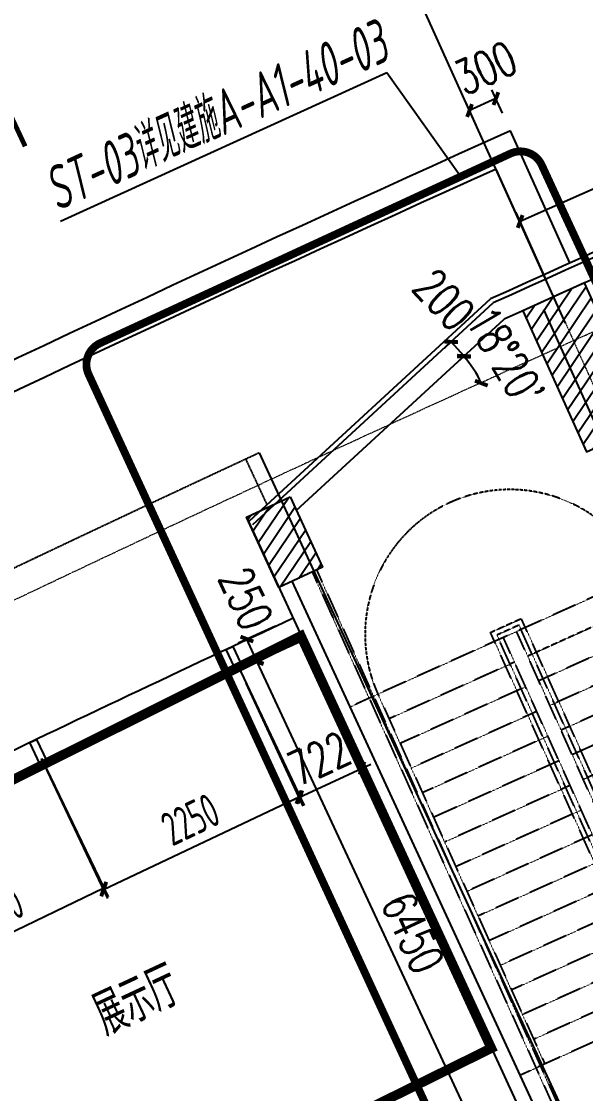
# Model space of a CAD drawing. Header units: millimetres. Extents: x -167 to 12027559, y -6694179 to 6449.
# Drawn here: x 11642723 to 11648564, y -6413313 to -6402216 of the extents above; entities that cross this region are included whole.
import ezdxf

# ---------------------------------------------------------------- set-up
doc = ezdxf.new("R2010")
doc.units = ezdxf.units.MM
doc.header["$LTSCALE"] = 10
for name, pattern in [('A1-RG-AXIS$0$CENTER', [50.8, 31.75, -6.35, 6.35, -6.35]), ('A1-RI-F1$0$442 Site - clean$0$HIDDEN2', [0.1875, 0.125, -0.0625]), ('A1-RI-F1$0$442 Site - Ground$0$HIDDEN2', [0.1875, 0.125, -0.0625]), ('A1-RI-F1$0$CENTER2', [1.125, 0.75, -0.125, 0.125, -0.125]), ('A1-RI-F1$0$DASHDOT', [1, 0.5, -0.25, 0, -0.25]), ('A1-RI-F1$0$DASHED', [0.75, 0.5, -0.25])]:
    doc.linetypes.add(name, pattern=pattern)
for name, color, linetype in [('A1-RD-1F$0$A-DIMS-1：100', 1, 'Continuous'), ('A1-RD-1F$0$A-GLAZ', 140, 'Continuous'), ('A1-RD-1F$0$A-WALL', 7, 'Continuous'), ('A1-RD-1F$0$外保温', 41, 'Continuous'), ('A1-RG-AXIS$0$A-COLU-HATH', 8, 'Continuous'), ('A1-RG-AXIS$0$A-COLUMN', 7, 'Continuous'), ('A1-RG-AXIS$0$A2-RG-AXIS-150$0$A-DIMS-100', 1, 'Continuous'), ('A1-RI-F1$0$0M-防火分区、防烟分区', 30, 'A1-RI-F1$0$DASHDOT'), ('A1-RI-F1$0$442 Site - Ground$0$mry-overhead', 253, 'A1-RI-F1$0$442 Site - Ground$0$HIDDEN2'), ('A1-RI-F1$0$A-DIMS', 1, 'Continuous'), ('A1-RI-F1$0$A-DIMS-1：100', 1, 'Continuous'), ('A1-RI-F1$0$A-FUZHUXIAN', 55, 'Continuous'), ('A1-RI-F1$0$A-STRS', 50, 'Continuous'), ('A1-RI-F1$0$A-STRS-HRAL', 3, 'Continuous'), ('A1-RI-F1$0$A-STRS-TREA', 50, 'Continuous'), ('A1-RI-F1$0$A-SYMB', 4, 'Continuous'), ('A1-RI-F1$0$A-SYMB-NAME', 4, 'Continuous'), ('A1-RI-F1$0$A-SYMB-STRS', 1, 'Continuous'), ('A1-RI-F1$0$A-TEXT', 4, 'Continuous'), ('A1-RI-F1$0$A-WALL', 7, 'Continuous'), ('A1-RI-F1$0$A1-RI-F1$0$A-STRS', 50, 'Continuous'), ('A1-RI-F1$0$G-ACCS', 7, 'Continuous'), ('A1-RI-F1$0$道路中线_内部道路', 3, 'A1-RI-F1$0$CENTER2')]:
    doc.layers.add(name, color=color, linetype=linetype)
doc.layers.add('A1-RD-1F$0$A-X-PLOT', color=7, linetype='Continuous', plot=False)
doc.layers.add('A1-RG-AXIS$0$A-GRID', color=1, linetype='A1-RG-AXIS$0$CENTER', lineweight=9)
doc.styles.add('A1-RD-1F$0$XD2008', font='xd-hzs.shx', dxfattribs={"width": 0.7, "bigfont": 'xd-hztxt.shx'})
doc.styles.add('A1-RG-AXIS$0$A2-RG-AXIS-150$0$XD2008', font='romans.shx', dxfattribs={"width": 0.7})
doc.styles.add('A1-RI-F1$0$ECADI', font='gbeitc.shx', dxfattribs={"width": 0.7, "bigfont": 'gbcbig.shx'})
doc.styles.add('A1-RI-F1$0$XD2008', font='txt.shx', dxfattribs={"width": 0.7, "bigfont": 'xd-hztxt.shx'})
doc.dimstyles.new('A1-RD-1F$0$XD100$0', dxfattribs={"dimscale": 100, "dimtxt": 3.5, "dimasz": 2, "dimexe": 1, "dimexo": 2, "dimgap": 1, "dimtad": 1, "dimdec": 0, "dimdsep": 46, "dimtxsty": 'A1-RD-1F$0$XD2008', "dimblk": 'A1-RD-1F$0$_ArchTick', "dimblk1": 'A1-RD-1F$0$_ArchTick', "dimblk2": 'A1-RD-1F$0$_ArchTick', "dimsah": 1, "dimcen": 2.5, "dimclrd": 1, "dimclre": 1, "dimclrt": 4, "dimaunit": 1, "dimadec": 0, "dimazin": 0, "dimtfac": 1, "dimtdec": 0, "dimtix": 1, "dimtmove": 2, "dimatfit": 3, "dimfxl": 0, "dimtolj": 1, "dimtzin": 0, "dimarcsym": 0})
doc.dimstyles.new('A1-RG-AXIS$0$A2-RG-AXIS-150$0$XD100', dxfattribs={"dimscale": 100, "dimtxt": 5.5, "dimasz": 1.5, "dimexe": 1, "dimexo": 2, "dimgap": 0.5, "dimtad": 1, "dimdec": 0, "dimdsep": 46, "dimtxsty": 'A1-RG-AXIS$0$A2-RG-AXIS-150$0$XD2008', "dimblk": 'A1-RG-AXIS$0$A2-RG-AXIS-150$0$_ArchTick', "dimcen": 2.5, "dimclrt": 4, "dimaunit": 1, "dimadec": 3, "dimazin": 0, "dimtfac": 1, "dimtdec": 0, "dimtix": 1, "dimtmove": 0, "dimatfit": 3, "dimfxl": 0, "dimtolj": 1, "dimtzin": 0, "dimarcsym": 0})
doc.dimstyles.new('A1-RI-F1$0$XD100', dxfattribs={"dimscale": 100, "dimtxt": 3.5, "dimasz": 1, "dimexe": 1, "dimexo": 2, "dimgap": 1, "dimtad": 1, "dimdec": 0, "dimdsep": 46, "dimtxsty": 'A1-RI-F1$0$XD2008', "dimblk": 'A1-RI-F1$0$_ArchTick', "dimcen": 2.5, "dimclrd": 1, "dimclre": 1, "dimclrt": 4, "dimaunit": 1, "dimadec": 0, "dimazin": 0, "dimtfac": 1, "dimtdec": 0, "dimtix": 1, "dimtmove": 2, "dimatfit": 3, "dimfxl": 0, "dimtolj": 1, "dimtzin": 0, "dimarcsym": 0})
doc.dimstyles.new('A1-RI-F1$0$XD100$0', dxfattribs={"dimscale": 100, "dimtxt": 3.5, "dimasz": 2, "dimexe": 1, "dimexo": 2, "dimgap": 1, "dimtad": 1, "dimdec": 0, "dimdsep": 46, "dimtxsty": 'A1-RI-F1$0$XD2008', "dimblk1": 'A1-RI-F1$0$_ArchTick', "dimblk2": 'A1-RI-F1$0$_ArchTick', "dimsah": 1, "dimcen": 2.5, "dimclrd": 1, "dimclre": 1, "dimclrt": 4, "dimaunit": 1, "dimadec": 0, "dimazin": 0, "dimtfac": 1, "dimtdec": 0, "dimtix": 1, "dimtmove": 2, "dimatfit": 3, "dimfxl": 0, "dimtolj": 1, "dimtzin": 0, "dimarcsym": 0})

# ---------------------------------------------------------------- blocks, each defined once
blk = doc.blocks.new('A1-RI-F1$0$A1RUODIANJIAN')
at = {"layer": 'A1-RI-F1$0$A-SYMB-NAME', "linetype": 'ByBlock', "style": 'A1-RI-F1$0$XD2008', "width": 0.7}
blk.add_attdef('A1RUODIANJIAN', (11587156, -6438427), '', height=350, dxfattribs=at)
blk = doc.blocks.new('A1-RG-AXIS$0$A2-RG-AXIS-150$0$_ArchTick')
at = {"color": 0, "linetype": 'ByBlock', "const_width": 0.4}
blk.add_lwpolyline([(-0.5, -0.5), (0.5, 0.5)], dxfattribs=at)
blk = doc.blocks.new('*D681')
at = {"layer": 'A1-RG-AXIS$0$A2-RG-AXIS-150$0$A-DIMS-100', "color": 0, "lineweight": -2, "ltscale": 3}
for p, q in [((11670910, -6387267), (11670916, -6387284)), ((11580897, -6435951), (11580908, -6435965))]:
    blk.add_line(p, q, dxfattribs=at)
blk.add_arc((11778732, -6694179), 325182, 109.35703, 127.45663, dxfattribs=at)
at = {"layer": 'Defpoints', "color": 0, "ltscale": 3}
for p in [(11670976, -6387456), (11639300, -6400406), (11581019, -6436110), (11778732, -6694179)]:
    blk.add_point(p, dxfattribs=at)
at = {"layer": 'A1-RG-AXIS$0$A2-RG-AXIS-150$0$A-DIMS-100', "color": 0, "lineweight": -2, "ltscale": 3, "xscale": 150, "yscale": 150, "zscale": 150}
for p, rotation in [((11670949, -6387378), 19.35703132825471), ((11580969, -6436044), 217.4566338573137)]:
    blk.add_blockref('A1-RG-AXIS$0$A2-RG-AXIS-150$0$_ArchTick', p, dxfattribs=dict(at, rotation=rotation))
at = {"layer": 'A1-RG-AXIS$0$A2-RG-AXIS-150$0$A-DIMS-100', "color": 4, "ltscale": 3, "insert": (11623903, -6407911), "char_height": 375, "attachment_point": 5, "rotation": 28.4068, "style": 'A1-RG-AXIS$0$A2-RG-AXIS-150$0$XD2008'}
blk.add_mtext('\\A1;18°5\'59"', dxfattribs=at)
blk = doc.blocks.new('*D689')
at = {"layer": 'A1-RG-AXIS$0$A2-RG-AXIS-150$0$A-DIMS-100', "color": 0, "lineweight": -2, "ltscale": 3}
for p, q in [((11656704, -6401715), (11653772, -6394687)), ((11648357, -6405340), (11645224, -6398399))]:
    blk.add_line(p, q, dxfattribs=at)
blk.add_arc((11778732, -6694179), 324415, 112.64787, 114.29329, dxfattribs=at)
at = {"layer": 'Defpoints', "color": 0, "ltscale": 3}
for p in [(11650950, -6395989), (11656781, -6401900), (11648439, -6405522), (11778732, -6694179)]:
    blk.add_point(p, dxfattribs=at)
at = {"layer": 'A1-RG-AXIS$0$A2-RG-AXIS-150$0$A-DIMS-100', "color": 0, "lineweight": -2, "ltscale": 3, "xscale": 150, "yscale": 150, "zscale": 150}
for p, rotation in [((11653810, -6394779), 22.64786815172463), ((11645265, -6398490), 204.29328656346)]:
    blk.add_blockref('A1-RG-AXIS$0$A2-RG-AXIS-150$0$_ArchTick', p, dxfattribs=dict(at, rotation=rotation))
at = {"layer": 'A1-RG-AXIS$0$A2-RG-AXIS-150$0$A-DIMS-100', "color": 4, "ltscale": 3, "insert": (11649416, -6396353), "char_height": 375, "attachment_point": 5, "rotation": 23.4706, "style": 'A1-RG-AXIS$0$A2-RG-AXIS-150$0$XD2008'}
blk.add_mtext('\\A1;1°38\'44"', dxfattribs=at)
blk = doc.blocks.new('*D690')
at = {"layer": 'A1-RG-AXIS$0$A2-RG-AXIS-150$0$A-DIMS-100', "color": 0, "lineweight": -2, "ltscale": 3}
for p, q in [((11648357, -6405340), (11645224, -6398399)), ((11640117, -6409202), (11636786, -6402354))]:
    blk.add_line(p, q, dxfattribs=at)
blk.add_arc((11778732, -6694179), 324415, 114.29329, 115.9387, dxfattribs=at)
at = {"layer": 'Defpoints', "color": 0, "ltscale": 3}
for p in [(11642441, -6399781), (11648439, -6405522), (11640204, -6409382), (11778732, -6694179)]:
    blk.add_point(p, dxfattribs=at)
at = {"layer": 'A1-RG-AXIS$0$A2-RG-AXIS-150$0$A-DIMS-100', "color": 0, "lineweight": -2, "ltscale": 3, "xscale": 150, "yscale": 150, "zscale": 150}
for p, rotation in [((11645265, -6398490), 24.29328656346054), ((11636830, -6402444), 205.9387049751953)]:
    blk.add_blockref('A1-RG-AXIS$0$A2-RG-AXIS-150$0$_ArchTick', p, dxfattribs=dict(at, rotation=rotation))
at = {"layer": 'A1-RG-AXIS$0$A2-RG-AXIS-150$0$A-DIMS-100', "color": 4, "ltscale": 3, "insert": (11640917, -6400189), "char_height": 375, "attachment_point": 5, "rotation": 25.116, "style": 'A1-RG-AXIS$0$A2-RG-AXIS-150$0$XD2008'}
blk.add_mtext('\\A1;1°38\'44"', dxfattribs=at)
blk = doc.blocks.new('A1-RG-AXIS$0$colu')
at = {"layer": 'A1-RG-AXIS$0$A-COLU-HATH', "linetype": 'ByBlock'}
h = blk.add_hatch(dxfattribs=at)
h.set_pattern_fill('ANSI31', color=256, scale=888, angle=11, style=0)
h.set_pattern_definition([(56, (-5304, 12651), (-92.02317055, 62.0704123), [])])
h.paths.add_polyline_path([(11591264, -6433839), (11591159, -6433557), (11590222, -6433908), (11590400, -6434382)])
h.paths.add_polyline_path([(11582706, -6437301), (11582516, -6436795), (11581580, -6437146), (11581701, -6437474)])
h.paths.add_polyline_path([(11590472, -6449024), (11591080, -6449817), (11591635, -6449392), (11591027, -6448598)])
h.paths.add_polyline_path([(11597647, -6443800), (11598174, -6444530), (11598741, -6444120), (11598215, -6443391)])
h.paths.add_polyline_path([(11585545, -6442594), (11586154, -6443388), (11586709, -6442962), (11586101, -6442168)])
h.paths.add_polyline_path([(11592849, -6437150), (11593376, -6437880), (11593943, -6437471), (11593417, -6436741)])
h.paths.add_polyline_path([(11606395, -6455924), (11606921, -6456654), (11607489, -6456244), (11606962, -6455514)])
h.paths.add_polyline_path([(11601626, -6449315), (11602153, -6450044), (11602720, -6449635), (11602194, -6448905)])
edge = h.paths.add_edge_path()
edge.add_arc((11595249, -6454684), 425, 0, 360)
edge = h.paths.add_edge_path()
edge.add_arc((11600176, -6461115), 425, 0, 360)
h.paths.add_polyline_path([(11613307, -6451074), (11613812, -6451818), (11614392, -6451425), (11613886, -6450680)])
h.paths.add_polyline_path([(11620356, -6446424), (11620839, -6447183), (11621430, -6446806), (11620946, -6446047)])
h.paths.add_polyline_path([(11615974, -6439552), (11616458, -6440311), (11617048, -6439934), (11616564, -6439175)])
h.paths.add_polyline_path([(11608730, -6444330), (11609235, -6445075), (11609815, -6444682), (11609309, -6443937)])
h.paths.add_polyline_path([(11600306, -6431919), (11600812, -6432664), (11601391, -6432270), (11600885, -6431526)])
h.paths.add_polyline_path([(11607910, -6426904), (11608394, -6427663), (11608984, -6427286), (11608500, -6426527)])
h.paths.add_polyline_path([(11630302, -6423285), (11630693, -6423983), (11631129, -6423739), (11630739, -6423040)])
h.paths.add_polyline_path([(11626248, -6416039), (11626639, -6416737), (11627075, -6416493), (11626684, -6415795)])
h.paths.add_polyline_path([(11627535, -6441978), (11627997, -6442751), (11628598, -6442392), (11628136, -6441619)])
h.paths.add_polyline_path([(11634839, -6437741), (11635279, -6438526), (11635889, -6438184), (11635450, -6437399)])
h.paths.add_polyline_path([(11615655, -6422109), (11616117, -6422881), (11616718, -6422522), (11616256, -6421750)])
h.paths.add_polyline_path([(11619863, -6429147), (11620325, -6429919), (11620926, -6429560), (11620464, -6428788)])
h.paths.add_polyline_path([(11630859, -6430629), (11631299, -6431414), (11631910, -6431072), (11631470, -6430287)])
h.paths.add_polyline_path([(11627539, -6424694), (11627978, -6425480), (11628589, -6425138), (11628150, -6424353)])
h.paths.add_polyline_path([(11623353, -6434983), (11623815, -6435756), (11624415, -6435396), (11623953, -6434624)])
h.paths.add_polyline_path([(11623535, -6417538), (11623974, -6418324), (11624585, -6417982), (11624146, -6417197)])
h.paths.add_polyline_path([(11635339, -6420464), (11635756, -6421262), (11636376, -6420938), (11635960, -6420140)])
h.paths.add_polyline_path([(11645506, -6407138), (11645842, -6407864), (11645388, -6408074), (11645053, -6407348)])
h.paths.add_polyline_path([(11648218, -6414201), (11648554, -6414927), (11649008, -6414718), (11648672, -6413991)])
h.paths.add_polyline_path([(11649797, -6429904), (11650191, -6430713), (11650820, -6430407), (11650426, -6429597)])
h.paths.add_polyline_path([(11632163, -6412872), (11631542, -6413196), (11632283, -6414615), (11632904, -6414290)])
h.paths.add_polyline_path([(11648553, -6404923), (11647915, -6405211), (11648573, -6406669), (11649211, -6406381)])
h.paths.add_polyline_path([(11638488, -6426491), (11638905, -6427289), (11639525, -6426965), (11639108, -6426167)])
h.paths.add_polyline_path([(11646232, -6422575), (11646626, -6423384), (11647255, -6423078), (11646862, -6422268)])
h.paths.add_polyline_path([(11643258, -6416460), (11643651, -6417269), (11644281, -6416963), (11643887, -6416153)])
edge = h.paths.add_edge_path()
edge.add_arc((11640554, -6410101), 425, 0, 360)
h.paths.add_polyline_path([(11642262, -6433715), (11642678, -6434512), (11643299, -6434188), (11642882, -6433391)])
h.paths.add_polyline_path([(11657439, -6426310), (11657809, -6427131), (11658447, -6426843), (11658077, -6426022)])
h.paths.add_polyline_path([(11654086, -6418882), (11654456, -6419702), (11655094, -6419414), (11654724, -6418594)])
h.paths.add_polyline_path([(11659423, -6409141), (11659770, -6409971), (11660416, -6409702), (11660069, -6408871)])
h.paths.add_polyline_path([(11651288, -6412684), (11651658, -6413504), (11652296, -6413216), (11651926, -6412396)])
h.paths.add_polyline_path([(11672567, -6404095), (11672841, -6404846), (11673311, -6404675), (11673037, -6403924)])
h.paths.add_polyline_path([(11669749, -6396288), (11670092, -6397229), (11670562, -6397058), (11670219, -6396117)])
h.paths.add_polyline_path([(11678236, -6409178), (11678568, -6410121), (11679228, -6409889), (11678897, -6408946)])
h.paths.add_polyline_path([(11675949, -6402668), (11676281, -6403611), (11676941, -6403379), (11676610, -6402436)])
h.paths.add_polyline_path([(11662042, -6415416), (11662388, -6416247), (11663034, -6415977), (11662688, -6415147)])
h.paths.add_polyline_path([(11670094, -6412181), (11670417, -6413021), (11671070, -6412770), (11670748, -6411930)])
h.paths.add_polyline_path([(11656266, -6401573), (11656651, -6402496), (11657297, -6402226), (11656912, -6401304)])
h.paths.add_polyline_path([(11664718, -6398177), (11665077, -6399111), (11665730, -6398860), (11665372, -6397926)])
h.paths.add_polyline_path([(11667657, -6405832), (11667980, -6406673), (11668633, -6406422), (11668311, -6405582)])
h.paths.add_polyline_path([(11673265, -6395025), (11673596, -6395969), (11674256, -6395737), (11673925, -6394793)])
edge = h.paths.add_edge_path()
edge.add_arc((11681417, -6417175), 425, 0, 360)
h.paths.add_polyline_path([(11673015, -6419789), (11673338, -6420629), (11673991, -6420379), (11673669, -6419538)])
h.paths.add_polyline_path([(11665180, -6422938), (11665527, -6423769), (11666173, -6423499), (11665826, -6422668)])
at = {"layer": 'A1-RG-AXIS$0$A-COLUMN'}
for points in [[(11648553, -6404923), (11647915, -6405211), (11648573, -6406669), (11649211, -6406381)], [(11645506, -6407138), (11645842, -6407864), (11645388, -6408074), (11645053, -6407348)]]:
    blk.add_lwpolyline(points, close=True, dxfattribs=at)
blk = doc.blocks.new('A1-RI-F1$0$_ArchTick')
at = {"color": 0, "linetype": 'ByBlock', "const_width": 0.4}
blk.add_lwpolyline([(-0.5, -0.5), (0.5, 0.5)], dxfattribs=at)
blk = doc.blocks.new('*D175')
at = {"layer": 'A1-RI-F1$0$A-DIMS-1：100', "color": 1, "linetype": 'ByBlock', "lineweight": -2}
for p, q in [((11645439, -6408715), (11645073, -6408886)), ((11647889, -6414689), (11645164, -6408844)), ((11648164, -6414561), (11647798, -6414731))]:
    blk.add_line(p, q, dxfattribs=at)
at = {"layer": 'Defpoints', "color": 0, "linetype": 'ByBlock'}
for p in [(11645621, -6408631), (11645164, -6408844), (11648346, -6414476)]:
    blk.add_point(p, dxfattribs=at)
at = {"layer": 'A1-RI-F1$0$A-DIMS-1：100', "color": 1, "linetype": 'ByBlock', "lineweight": -2, "xscale": 100, "yscale": 100, "zscale": 100}
for p, rotation in [((11645164, -6408844), 114.9934144380619), ((11647889, -6414689), 294.993414438062)]:
    blk.add_blockref('A1-RI-F1$0$_ArchTick', p, dxfattribs=dict(at, rotation=rotation))
at = {"layer": 'A1-RI-F1$0$A-DIMS-1：100', "color": 4, "linetype": 'ByBlock', "insert": (11646776, -6411650), "char_height": 350, "attachment_point": 5, "rotation": 294.9934, "style": 'A1-RI-F1$0$XD2008'}
blk.add_mtext('\\A1;6450', dxfattribs=at)
blk = doc.blocks.new('*D176')
at = {"layer": 'A1-RI-F1$0$A-DIMS-1：100', "color": 1, "linetype": 'ByBlock', "lineweight": -2}
for p, q in [((11645353, -6408476), (11644967, -6408651)), ((11645161, -6408838), (11645058, -6408609)), ((11645456, -6408705), (11645070, -6408879))]:
    blk.add_line(p, q, dxfattribs=at)
at = {"layer": 'Defpoints', "color": 0, "linetype": 'ByBlock'}
for p in [(11645535, -6408394), (11645058, -6408609), (11645638, -6408622)]:
    blk.add_point(p, dxfattribs=at)
at = {"layer": 'A1-RI-F1$0$A-DIMS-1：100', "color": 1, "linetype": 'ByBlock', "lineweight": -2, "xscale": 100, "yscale": 100, "zscale": 100}
for p, rotation in [((11645058, -6408609), 114.2932776674297), ((11645161, -6408838), 294.2932776674297)]:
    blk.add_blockref('A1-RI-F1$0$_ArchTick', p, dxfattribs=dict(at, rotation=rotation))
at = {"layer": 'A1-RI-F1$0$A-DIMS-1：100', "color": 4, "linetype": 'ByBlock', "insert": (11645048, -6408190), "char_height": 350, "attachment_point": 5, "rotation": 294.2933, "style": 'A1-RI-F1$0$XD2008'}
blk.add_mtext('\\A1;250', dxfattribs=at)
blk = doc.blocks.new('*D256')
at = {"layer": 'A1-RI-F1$0$A-DIMS-1：100', "color": 1, "linetype": 'ByBlock', "lineweight": -2}
for p, q in [((11647636, -6403014), (11647363, -6403138)), ((11647705, -6403166), (11647595, -6402923)), ((11647431, -6403289), (11647322, -6403046))]:
    blk.add_line(p, q, dxfattribs=at)
at = {"layer": 'Defpoints', "color": 0, "linetype": 'ByBlock'}
for p in [(11647363, -6403138), (11647787, -6403348), (11647514, -6403471)]:
    blk.add_point(p, dxfattribs=at)
at = {"layer": 'A1-RI-F1$0$A-DIMS-1：100', "color": 1, "linetype": 'ByBlock', "lineweight": -2, "xscale": 100, "yscale": 100, "zscale": 100}
for p, rotation in [((11647636, -6403014), 24.29328656339293), ((11647363, -6403138), 204.293286563393)]:
    blk.add_blockref('A1-RI-F1$0$_ArchTick', p, dxfattribs=dict(at, rotation=rotation))
at = {"layer": 'A1-RI-F1$0$A-DIMS-1：100', "color": 4, "linetype": 'ByBlock', "insert": (11647529, -6402696), "char_height": 350, "attachment_point": 5, "rotation": 24.2933, "style": 'A1-RI-F1$0$XD2008'}
blk.add_mtext('\\A1;300', dxfattribs=at)
blk = doc.blocks.new('A1-RD-1F$0$chuangkuang')
at = {"layer": 'A1-RD-1F$0$A-X-PLOT', "linetype": 'ByBlock'}
for p, q in [((11593433, -6456040), (11593631, -6455887)), ((11593677, -6455946), (11593479, -6456099)), ((11593631, -6455887), (11593677, -6455946)), ((11593479, -6456099), (11593433, -6456040))]:
    blk.add_line(p, q, dxfattribs=at)
blk = doc.blocks.new('A1-RD-1F$0$_ArchTick')
at = {"color": 0, "linetype": 'ByBlock', "const_width": 0.4}
blk.add_lwpolyline([(-0.5, -0.5), (0.5, 0.5)], dxfattribs=at)
blk = doc.blocks.new('*D783')
at = {"layer": 'A1-RD-1F$0$A-DIMS-1：100', "color": 1, "linetype": 'ByBlock', "lineweight": -2}
for p, q in [((11644963, -6408883), (11645650, -6410333)), ((11642929, -6409845), (11643616, -6411296)), ((11645607, -6410243), (11643573, -6411205))]:
    blk.add_line(p, q, dxfattribs=at)
at = {"layer": 'Defpoints', "color": 0, "linetype": 'ByBlock'}
for p in [(11644878, -6408702), (11642844, -6409664), (11643573, -6411205)]:
    blk.add_point(p, dxfattribs=at)
at = {"layer": 'A1-RD-1F$0$A-DIMS-1：100', "color": 1, "linetype": 'ByBlock', "lineweight": -2, "xscale": 100, "yscale": 100, "zscale": 100}
for p, rotation in [((11645607, -6410243), 25.31593962933664), ((11643573, -6411205), 205.3159396293366)]:
    blk.add_blockref('A1-RD-1F$0$_ArchTick', p, dxfattribs=dict(at, rotation=rotation))
at = {"layer": 'A1-RD-1F$0$A-DIMS-1：100', "color": 4, "linetype": 'ByBlock', "insert": (11644472, -6410476), "char_height": 350, "attachment_point": 5, "rotation": 25.3159, "style": 'A1-RD-1F$0$XD2008'}
blk.add_mtext('\\A1;2250', dxfattribs=at)
blk = doc.blocks.new('*D784')
at = {"layer": 'A1-RD-1F$0$A-DIMS-1：100', "color": 1, "linetype": 'ByBlock', "lineweight": -2}
for p, q in [((11642931, -6409845), (11643622, -6411278)), ((11640904, -6410822), (11641595, -6412255)), ((11643578, -6411188), (11641551, -6412165))]:
    blk.add_line(p, q, dxfattribs=at)
at = {"layer": 'Defpoints', "color": 0, "linetype": 'ByBlock'}
for p in [(11642844, -6409664), (11640817, -6410641), (11641551, -6412165)]:
    blk.add_point(p, dxfattribs=at)
at = {"layer": 'A1-RD-1F$0$A-DIMS-1：100', "color": 1, "linetype": 'ByBlock', "lineweight": -2, "xscale": 100, "yscale": 100, "zscale": 100}
for p, rotation in [((11643578, -6411188), 25.73374906564207), ((11641551, -6412165), 205.7337490656421)]:
    blk.add_blockref('A1-RD-1F$0$_ArchTick', p, dxfattribs=dict(at, rotation=rotation))
at = {"layer": 'A1-RD-1F$0$A-DIMS-1：100', "color": 4, "linetype": 'ByBlock', "insert": (11642445, -6411428), "char_height": 350, "attachment_point": 5, "rotation": 25.7337, "style": 'A1-RD-1F$0$XD2008'}
blk.add_mtext('\\A1;2250', dxfattribs=at)
blk = doc.blocks.new('*D444')
at = {"layer": 'A1-RI-F1$0$A-DIMS-1：100', "color": 1, "linetype": 'ByBlock', "lineweight": -2}
for p, q in [((11645703, -6408761), (11646292, -6410036)), ((11645047, -6409065), (11645637, -6410339)), ((11646250, -6409945), (11646341, -6409903)), ((11645595, -6410248), (11646250, -6409945)), ((11645595, -6410248), (11645504, -6410290))]:
    blk.add_line(p, q, dxfattribs=at)
at = {"layer": 'Defpoints', "color": 0, "linetype": 'ByBlock'}
for p in [(11645619, -6408580), (11644963, -6408883), (11646250, -6409945)]:
    blk.add_point(p, dxfattribs=at)
at = {"layer": 'A1-RI-F1$0$A-DIMS-1：100', "color": 1, "linetype": 'ByBlock', "lineweight": -2, "xscale": 100, "yscale": 100, "zscale": 100}
for p, rotation in [((11646250, -6409945), 204.8292759435775), ((11645595, -6410248), 24.8292759435775)]:
    blk.add_blockref('A1-RI-F1$0$_ArchTick', p, dxfattribs=dict(at, rotation=rotation))
at = {"layer": 'A1-RI-F1$0$A-DIMS-1：100', "color": 4, "linetype": 'ByBlock', "insert": (11645807, -6409847), "char_height": 350, "attachment_point": 5, "rotation": 24.8293, "style": 'A1-RI-F1$0$XD2008'}
blk.add_mtext('\\A1;722', dxfattribs=at)
blk = doc.blocks.new('*D649')
at = {"layer": 'A1-RI-F1$0$A-DIMS-1：100', "color": 1, "linetype": 'ByBlock', "lineweight": -2}
blk.add_arc((11646537, -6406388), 1040, 24.2935, 42.6261, dxfattribs=at)
at = {"layer": 'Defpoints', "color": 0, "linetype": 'ByBlock'}
for p in [(11647721, -6405298), (11648123, -6405672), (11647373, -6405769), (11646537, -6406388), (11645569, -6407280)]:
    blk.add_point(p, dxfattribs=at)
at = {"layer": 'A1-RI-F1$0$A-DIMS-1：100', "color": 1, "linetype": 'ByBlock', "lineweight": -2, "xscale": 100, "yscale": 100, "zscale": 100}
for p, rotation in [((11647303, -6405684), 132.6261096414593), ((11647485, -6405960), 294.2935259384514)]:
    blk.add_blockref('A1-RI-F1$0$_ArchTick', p, dxfattribs=dict(at, rotation=rotation))
at = {"layer": 'A1-RI-F1$0$A-DIMS-1：100', "color": 4, "linetype": 'ByBlock', "insert": (11647735, -6405685), "char_height": 350, "attachment_point": 5, "rotation": 300.4048, "style": 'A1-RI-F1$0$XD2008'}
blk.add_mtext("\\A1;18°20'", dxfattribs=at)
blk = doc.blocks.new('*D650')
at = {"layer": 'A1-RI-F1$0$A-DIMS-1：100', "color": 1, "linetype": 'ByBlock', "lineweight": -2}
for p, q in [((11647177, -6405527), (11647099, -6405600)), ((11647308, -6405679), (11647172, -6405532)), ((11647313, -6405675), (11647234, -6405747))]:
    blk.add_line(p, q, dxfattribs=at)
at = {"layer": 'Defpoints', "color": 0, "linetype": 'ByBlock'}
for p in [(11647324, -6405392), (11647172, -6405532), (11647460, -6405539)]:
    blk.add_point(p, dxfattribs=at)
at = {"layer": 'A1-RI-F1$0$A-DIMS-1：100', "color": 1, "linetype": 'ByBlock', "lineweight": -2, "xscale": 100, "yscale": 100, "zscale": 100}
for p, rotation in [((11647172, -6405532), 132.6261096409624), ((11647308, -6405679), 312.6261096409624)]:
    blk.add_blockref('A1-RI-F1$0$_ArchTick', p, dxfattribs=dict(at, rotation=rotation))
at = {"layer": 'A1-RI-F1$0$A-DIMS-1：100', "color": 4, "linetype": 'ByBlock', "insert": (11647098, -6405096), "char_height": 350, "attachment_point": 5, "rotation": 312.6261, "style": 'A1-RI-F1$0$XD2008'}
blk.add_mtext('\\A1;200', dxfattribs=at)
blk = doc.blocks.new('*D653')
at = {"layer": 'A1-RI-F1$0$A-DIMS-1：100', "color": 1, "linetype": 'ByBlock', "lineweight": -2}
for p, q in [((11651675, -6403318), (11651368, -6402629)), ((11651409, -6402720), (11647887, -6404286)), ((11648152, -6404884), (11647846, -6404194))]:
    blk.add_line(p, q, dxfattribs=at)
at = {"layer": 'Defpoints', "color": 0, "linetype": 'ByBlock'}
for p in [(11651756, -6403501), (11647887, -6404286), (11648234, -6405067)]:
    blk.add_point(p, dxfattribs=at)
at = {"layer": 'A1-RI-F1$0$A-DIMS-1：100', "color": 1, "linetype": 'ByBlock', "lineweight": -2, "xscale": 100, "yscale": 100, "zscale": 100}
for p, rotation in [((11651409, -6402720), 23.95986564648126), ((11647887, -6404286), 203.9598656464813)]:
    blk.add_blockref('A1-RI-F1$0$_ArchTick', p, dxfattribs=dict(at, rotation=rotation))
at = {"layer": 'A1-RI-F1$0$A-DIMS-1：100', "color": 4, "linetype": 'ByBlock', "insert": (11649536, -6403252), "char_height": 350, "attachment_point": 5, "rotation": 23.9599, "style": 'A1-RI-F1$0$XD2008'}
blk.add_mtext('\\A1;3855', dxfattribs=at)
blk = doc.blocks.new('A1-RI-F1$0$st-03-1f')
at = {"layer": 'A1-RI-F1$0$A-STRS', "linetype": 'A1-RI-F1$0$442 Site - clean$0$HIDDEN2', "ltscale": 2}
for p, q in [((12245110, 7223949), (12242110, 7223949)), ((12243535, 7219749), (12243535, 7223949)), ((12243685, 7221943), (12243685, 7223949)), ((12243535, 7223669), (12242110, 7223669)), ((12243535, 7223389), (12242110, 7223389)), ((12245110, 7223389), (12243685, 7223389)), ((12243535, 7223109), (12242110, 7223109)), ((12245110, 7223109), (12243685, 7223109)), ((12243535, 7222829), (12242110, 7222829)), ((12245110, 7222829), (12243685, 7222829)), ((12243535, 7222549), (12242110, 7222549)), ((12245110, 7222549), (12243685, 7222549)), ((12243535, 7222269), (12242110, 7222269)), ((12245110, 7222269), (12244378, 7222269)), ((12243535, 7221989), (12242110, 7221989)), ((12243535, 7221709), (12242110, 7221709)), ((12243535, 7221429), (12242110, 7221429)), ((12243535, 7221149), (12242110, 7221149)), ((12243535, 7220869), (12242110, 7220869)), ((12243535, 7220589), (12242110, 7220589)), ((12243535, 7220309), (12242110, 7220309)), ((12243535, 7220029), (12242110, 7220029)), ((12243685, 7219749), (12242110, 7219749))]:
    blk.add_line(p, q, dxfattribs=at)
at = {"layer": 'A1-RI-F1$0$A-STRS', "linetype": 'A1-RI-F1$0$442 Site - clean$0$HIDDEN2', "ltscale": 0.5}
for p, q in [((12245110, 7223669), (12243685, 7223669)), ((12244378, 7222269), (12243685, 7222269))]:
    blk.add_line(p, q, dxfattribs=at)
at = {"layer": 'A1-RI-F1$0$A-STRS', "linetype": 'Continuous', "ltscale": 0.5}
for p, q in [((12243735, 7221989), (12243685, 7221989)), ((12243685, 7219749), (12243685, 7221943)), ((12245110, 7221989), (12243785, 7221989)), ((12243735, 7221709), (12243685, 7221709)), ((12245110, 7221709), (12243785, 7221709)), ((12243735, 7221429), (12243685, 7221429)), ((12245110, 7221429), (12243785, 7221429)), ((12243735, 7221149), (12243685, 7221149)), ((12245110, 7221149), (12243785, 7221149)), ((12243735, 7220869), (12243685, 7220869)), ((12245110, 7220869), (12243785, 7220869)), ((12243735, 7220589), (12243685, 7220589)), ((12245110, 7220589), (12243785, 7220589)), ((12243735, 7220309), (12243685, 7220309)), ((12245110, 7220309), (12243785, 7220309)), ((12243735, 7220029), (12243685, 7220029)), ((12245110, 7220029), (12243785, 7220029)), ((12245110, 7219749), (12243685, 7219749))]:
    blk.add_line(p, q, dxfattribs=at)
at = {"layer": 'A1-RI-F1$0$A-STRS-HRAL', "linetype": 'A1-RI-F1$0$442 Site - clean$0$HIDDEN2', "ltscale": 2}
for p, q in [((12243435, 7219649), (12243435, 7224049)), ((12243785, 7221986), (12243785, 7224049)), ((12243485, 7219699), (12243485, 7223999)), ((12243735, 7221965), (12243735, 7223999))]:
    blk.add_line(p, q, dxfattribs=at)
at = {"layer": 'A1-RI-F1$0$A-STRS-HRAL', "linetype": 'A1-RI-F1$0$442 Site - clean$0$HIDDEN2', "ltscale": 0.5}
for p, q in [((12243785, 7224049), (12243435, 7224049)), ((12243735, 7223999), (12243485, 7223999)), ((12243735, 7219649), (12243435, 7219649)), ((12243735, 7219699), (12243485, 7219699))]:
    blk.add_line(p, q, dxfattribs=at)
at = {"layer": 'A1-RI-F1$0$A-STRS-HRAL', "ltscale": 50}
for p, q in [((12243735, 7219649), (12243735, 7221965)), ((12243785, 7219649), (12243785, 7221986)), ((12243735, 7219649), (12243785, 7219649))]:
    blk.add_line(p, q, dxfattribs=at)
at = {"layer": 'A1-RI-F1$0$A-SYMB-STRS'}
for points in [[(12245114, 7222554), (12244461, 7222275), (12244353, 7222417), (12244412, 7222058), (12244277, 7222196), (12243658, 7221932)], [(12244696, 7221695), (12244397, 7221989), (12244103, 7221690)], [(12244397, 7219749), (12244397, 7221989)]]:
    blk.add_lwpolyline(points, dxfattribs=at)
at = {"layer": 'A1-RI-F1$0$A1-RI-F1$0$A-STRS', "linetype": 'Continuous', "ltscale": 50}
blk.add_lwpolyline([(12245104, 7222536), (12245108, 7222536)], dxfattribs=at)
blk = doc.blocks.new('A1-RI-F1$0$A$C6B365CFD')
at = {"layer": 'A1-RI-F1$0$道路中线_内部道路', "ltscale": 10}
blk.add_arc((240588, -192829), 331118, 95.27413, 136.56334, dxfattribs=at)
blk = doc.blocks.new('A1-RG-AXIS')
at = {"layer": 'A1-RG-AXIS$0$A-GRID', "linetype": 'A1-RG-AXIS$0$CENTER', "ltscale": 0.05}
blk.add_lwpolyline([(11682866.1, -6392336.6, 0.1037295), (11569674.9, -6456283.6, 0.1037295)], format="xyb", dxfattribs=at)
blk.add_lwpolyline([(11644736.5, -6397318.9), (11661852.7, -6435239)], dxfattribs=at)
blk.add_arc((11778731.9, -6694178.6), 308600, 107.574373, 131.323037, dxfattribs=at)
at = {"layer": 'A1-RG-AXIS$0$A-GRID', "ltscale": 0.05}
blk.add_arc((11778731.9, -6694178.6), 301700, 107.53359, 131.336201, dxfattribs=at)
at = {"layer": 'A1-RG-AXIS$0$A-COLU-HATH', "linetype": 'ByBlock'}
blk.add_blockref('A1-RG-AXIS$0$colu', (0, 0), dxfattribs=at)
at = {"layer": 'A1-RG-AXIS$0$A2-RG-AXIS-150$0$A-DIMS-100', "ltscale": 3}
for base, p1, p2, picture, middle in [((11639299.9, -6400406.2), (11670976.3, -6387456), (11581018.9, -6436109.7), '*D681', (11623903.2, -6407910.6)), ((11650950.2, -6395988.9), (11656781.4, -6401899.7), (11648439.1, -6405521.9), '*D689', (11649415.6, -6396353.3)), ((11642440.7, -6399781), (11648439.1, -6405521.9), (11640204.4, -6409382.2), '*D690', (11640917.2, -6400189.3))]:
    dim = blk.add_angular_dim_3p(base=base, center=(11778731.9, -6694178.6), p1=p1, p2=p2, dimstyle='A1-RG-AXIS$0$A2-RG-AXIS-150$0$XD100', override={"dimtxt": 3.75, "dimadec": 4}, dxfattribs=at)
    dim.commit()
    dim.dimension.update_dxf_attribs({"geometry": picture, "text_midpoint": middle})
blk = doc.blocks.new('A1-RD-1F')
at = {"layer": 'A1-RD-1F$0$A-GLAZ', "ltscale": 0.25}
for points in [[(11645537.9, -6408393.3, 0.0059713), (11638748.5, -6411656.9, 0.0059713)], [(11645638.3, -6408622.4, 0.0059533), (11638874.5, -6411873.4, 0.0059533)]]:
    blk.add_lwpolyline(points, format="xyb", dxfattribs=at)
at = {"layer": 'A1-RD-1F$0$A-WALL', "linetype": 'ByBlock'}
for p, q in [((11645117.7, -6407422.8), (11647609.3, -6405129.5)), ((11645568.6, -6407279.6), (11647721.1, -6405298.4))]:
    blk.add_line(p, q, dxfattribs=at)
for centre, radius, start, end in [((11778729.3, -6694180.2), 317400, 113.216508, 114.400131), ((11778761, -6694251.1), 317277.6, 113.21687, 114.394258)]:
    blk.add_arc(centre, radius, start, end, dxfattribs=at)
at = {"layer": 'A1-RD-1F$0$外保温'}
blk.add_line((11645083.8, -6407386), (11647581.4, -6405087.3), dxfattribs=at)
blk.add_arc((11778729.3, -6694180.2), 317450, 113.216508, 114.401579, dxfattribs=at)
at = {"layer": 'A1-RD-1F$0$A-X-PLOT', "linetype": 'ByBlock'}
for p, rotation in [((2789116, -16291370.9), 77.24800672232797), ((2858285.7, -16355678.5), 77.65949659491905)]:
    blk.add_blockref('A1-RD-1F$0$chuangkuang', p, dxfattribs=dict(at, rotation=rotation))
at = {"layer": 'A1-RD-1F$0$A-DIMS-1：100', "color": 3, "linetype": 'ByBlock'}
for p1, p2, distance, picture, middle in [((11644877.9, -6408702.3), (11642843.9, -6409664.4), 1704.5, '*D783', (11644472.2, -6410475.6)), ((11642843.9, -6409664.4), (11640817, -6410641.4), 1691, '*D784', (11642445.3, -6411428.5))]:
    dim = blk.add_aligned_dim(p1=p1, p2=p2, distance=distance, dimstyle='A1-RD-1F$0$XD100$0', override={"dimasz": 1}, dxfattribs=at)
    dim.commit()
    dim.dimension.update_dxf_attribs({"geometry": picture, "text_midpoint": middle})
blk = doc.blocks.new('A1-RI-F1')
at = {"layer": 'A1-RI-F1$0$0M-防火分区、防烟分区', "const_width": 100}
blk.add_lwpolyline([(11635482.5, -6418810.4), (11633430.2, -6414661.1), (11645617.2, -6408577.1), (11647588.1, -6412843.9), (11635482.5, -6418810.4)], dxfattribs=at)
at = {"layer": 'A1-RI-F1$0$442 Site - Ground$0$mry-overhead', "ltscale": 20}
blk.add_lwpolyline([(11758094.7, -6402408, 0.0075769), (11749262.8, -6403167.4), (11748849.8, -6399088.2, 0.055784), (11684355.1, -6412994.7), (11685659.4, -6416881.7, 0.0845607), (11599102.7, -6463333.3), (11592164.5, -6454413.7), (11594248, -6452806.9, 0.0000426), (11592636.5, -6450703.6, 0.0170342), (11576445.4, -6463980.2), (11589775.6, -6479462.5, -0.1641406), (11758553.3, -6408891.5, -0.1641406)], format="xyb", dxfattribs=at)
at = {"layer": 'A1-RI-F1$0$A-DIMS', "linetype": 'ByBlock', "const_width": 50}
blk.add_lwpolyline([(11641794.9, -6402856.2), (11642338.5, -6402602.2), (11642761.9, -6403508.1)], dxfattribs=at)
at = {"layer": 'A1-RI-F1$0$A-FUZHUXIAN', "linetype": 'A1-RI-F1$0$442 Site - clean$0$HIDDEN2', "ltscale": 3}
blk.add_line((11645267.5, -6407217), (11645047.9, -6406745.9), dxfattribs=at)
blk.add_lwpolyline([(11647590.7, -6412842.2), (11645638.3, -6408622.4, 0.0108979), (11633333.1, -6414687.2), (11635485.1, -6418808.8, -0.0108712)], format="xyb", close=True, dxfattribs=at)
blk.add_arc((11778731.9, -6694178.6), 317000, 114.915527, 117.476127, dxfattribs=at)
at = {"layer": 'A1-RI-F1$0$A-STRS', "linetype": 'A1-RI-F1$0$442 Site - clean$0$HIDDEN2', "ltscale": 2}
for p, q in [((11646414.3, -6409178.8), (11646125.4, -6409312.3)), ((11646414.3, -6409178.8), (11648142.2, -6413006.9)), ((11648142.2, -6413006.9), (11647886.6, -6413125))]:
    blk.add_line(p, q, dxfattribs=at)
blk.add_arc((11647781.5, -6408561.7), 1500, 24.29341, 204.29341, dxfattribs=at)
at = {"layer": 'A1-RI-F1$0$A-STRS-HRAL', "linetype": 'A1-RI-F1$0$442 Site - clean$0$HIDDEN2', "ltscale": 2}
for p, q in [((11645779, -6407892.8), (11648555.9, -6414044.8)), ((11645733.4, -6407913.4), (11648510.3, -6414065.4))]:
    blk.add_line(p, q, dxfattribs=at)
at = {"layer": 'A1-RI-F1$0$A-STRS-TREA'}
for p, q in [((11648403, -6404716), (11647787, -6403347.9)), ((11648130.7, -6404838.3), (11647638.3, -6403744))]:
    blk.add_line(p, q, dxfattribs=at)
for radius, start, end in [(318950, 114.239395, 117.638015), (318650, 114.293014, 117.584123), (288150, 94.045841, 129.400757), (287850, 94.045841, 129.459087)]:
    blk.add_arc((11778731.9, -6694178.6), radius, start, end, dxfattribs=at)
at = {"layer": 'A1-RI-F1$0$A-SYMB', "linetype": 'A1-RI-F1$0$DASHED', "ltscale": 2, "const_width": 81}
blk.add_lwpolyline([(11648110.1, -6403701.6), (11652598.9, -6413420.3, -0.4142136), (11652480.2, -6413742.8), (11648229.8, -6415705.9, -0.4142136), (11647907.3, -6415587.2), (11643418.5, -6405868.5, -0.4142136), (11643537.2, -6405546), (11647787.6, -6403582.9, -0.4142136)], format="xyb", close=True, dxfattribs=at)
at = {"layer": 'A1-RI-F1$0$A-TEXT'}
for p, q in [((11643127.7, -6404281.7), (11646505.8, -6402742.7)), ((11646505.8, -6402742.7), (11647271.4, -6403821.3))]:
    blk.add_line(p, q, dxfattribs=at)
at = {"layer": 'A1-RI-F1$0$A-WALL', "linetype": 'ByBlock'}
for p, q in [((11648279.1, -6405045.8), (11648279.2, -6405046)), ((11648128.3, -6405197.9), (11650688.5, -6410869.9)), ((11645185.7, -6406681.9), (11648918.3, -6414762.3)), ((11645052.6, -6407347.6), (11648555.2, -6414930.1)), ((11645524.2, -6408011), (11648354.6, -6414138.2))]:
    blk.add_line(p, q, dxfattribs=at)
at = {"linetype": 'ByBlock'}
blk.add_blockref('A1-RD-1F', (0, 0), dxfattribs=at)
at = {"color": 3, "linetype": 'ByBlock'}
blk.add_blockref('A1-RG-AXIS', (0, 0), dxfattribs=at)
at = {"layer": 'A1-RI-F1$0$A-SYMB-NAME', "linetype": 'ByBlock'}
ref = blk.add_blockref('A1-RI-F1$0$A1RUODIANJIAN', (3143479.4, -5808598.2), dxfattribs=dict(at, xscale=0.6428571425887478, yscale=0.6428571425887478, zscale=0.6428571425887478, rotation=24.99341440168673))
ref.add_attrib('A1RUODIANJIAN', '展示厅', (11643605.7, -6412737.9), dxfattribs={"linetype": 'ByBlock', "height": 450, "rotation": 24.99341, "style": 'A1-RI-F1$0$XD2008', "width": 0.7})
at = {"layer": 'A1-RI-F1$0$A-WALL', "linetype": 'ByBlock', "rotation": 24.29326633293161}
blk.add_blockref('A1-RI-F1$0$st-03-1f', (3460308.3, -18029951.6), dxfattribs=at)
at = {"layer": 'A1-RI-F1$0$G-ACCS', "linetype": 'ByBlock'}
blk.add_blockref('A1-RI-F1$0$A$C6B365CFD', (11538192.7, -6501584.3), dxfattribs=at)
at = {"layer": 'A1-RI-F1$0$A-TEXT', "style": 'A1-RI-F1$0$ECADI', "width": 0.7}
blk.add_text('ST-03详见建施A-A1-40-03', height=450, rotation=24.49404, dxfattribs=at).set_placement((11643091.4, -6404184.5, 0))
at = {"layer": 'A1-RI-F1$0$A-DIMS-1：100', "linetype": 'ByBlock'}
for base, p1, p2, angle, picture, middle in [((11647362.9, -6403137.6), (11647787, -6403347.9), (11647513.5, -6403471.3), 204.29329, '*D256', (11647529.2, -6402695.8)), ((11647172.2, -6405531.9), (11647459.7, -6405539.1), (11647324.2, -6405391.9), 132.62611, '*D650', (11647097.6, -6405096.4)), ((11645058.3, -6408609.5), (11645638.3, -6408622.4), (11645535.3, -6408394.2), 114.29328, '*D176', (11645048.4, -6408190.1))]:
    dim = blk.add_linear_dim(base=base, p1=p1, p2=p2, angle=angle, dimstyle='A1-RI-F1$0$XD100$0', override={"dimasz": 1, "dimadec": 2, "dimazin": 2}, dxfattribs=at)
    dim.commit()
    dim.dimension.update_dxf_attribs({"geometry": picture, "text_midpoint": middle, "dimtype": 129})
for p1, p2, distance, picture, middle in [((11651756.1, -6403501.2), (11648233.6, -6405066.5), -854.7, '*D653', (11649536.1, -6403251.5)), ((11644963.5, -6408883), (11645618.6, -6408579.9), -1504.5, '*D444', (11645807.3, -6409847.3)), ((11648345.6, -6414476.3), (11645620.5, -6408630.7), 503.8, '*D175', (11646775.7, -6411650.2))]:
    dim = blk.add_aligned_dim(p1=p1, p2=p2, distance=distance, dimstyle='A1-RI-F1$0$XD100$0', override={"dimasz": 1, "dimadec": 2, "dimazin": 2}, dxfattribs=at)
    dim.commit()
    dim.dimension.update_dxf_attribs({"geometry": picture, "text_midpoint": middle})
dim = blk.add_angular_dim_2l(base=(11647373.3, -6405769), line1=((11646537.5, -6406387.9), (11648123, -6405672.2)), line2=((11645568.6, -6407279.6), (11647721.1, -6405298.4)), dimstyle='A1-RI-F1$0$XD100', override={"dimblk1": 'A1-RI-F1$0$_ArchTick', "dimblk2": 'A1-RI-F1$0$_ArchTick', "dimsah": 1, "dimadec": 2, "dimazin": 2}, dxfattribs=at)
dim.commit()
dim.dimension.update_dxf_attribs({"geometry": '*D649', "text_midpoint": (11647734.6, -6405685.4), "dimtype": 130})

msp = doc.modelspace()

# ---------------------------------------------------------------- block references
at = {"color": 0}
msp.add_blockref('A1-RI-F1', (0, 0), dxfattribs=at)

doc.saveas('drawing.dxf')
